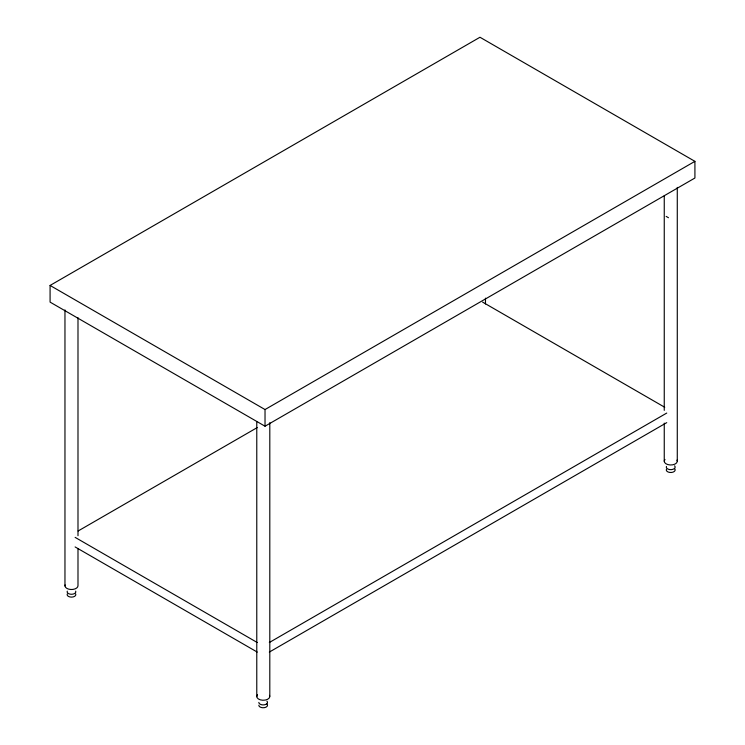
<?xml version="1.0" encoding="UTF-8"?>
<svg xmlns="http://www.w3.org/2000/svg" width="745" height="745" viewBox="0 0 745 745"><rect width="100%" height="100%" fill="white"/><g stroke="black" fill="none" stroke-linecap="round" stroke-linejoin="round"><path stroke-width="1.12" d="M50.083 285.447L479.976 37.25L694.917 161.348L694.917 178.018L265.024 426.215L50.083 302.116L50.083 285.447L265.024 409.545L694.917 161.348M78.141 530.98L257.23 427.583M269.317 642.516L666.738 413.065M269.317 652.089L666.738 422.638M666.16 216.395L668.461 217.726M482.602 302.107L664.726 407.264M75.124 537.368L257.249 642.516M75.124 546.942L257.249 652.089M677.279 187.395L677.279 461.071M664.251 195.833L664.251 410.365M664.251 423.113L664.251 461.388M485.479 298.149L485.479 303.951M269.802 422.657L269.802 696.324M265.024 409.545L265.024 426.215M256.774 421.81L256.774 696.64M77.992 317.715L77.992 535.72M77.992 548.478L77.992 585.589A6.519 3.762 0 0 1 70.905 589.5A6.519 3.762 0 0 1 65.122 584.927M64.964 309.911L64.964 585.905M75.673 591.13A4.34 2.505 0 0 1 71.483 594.277A4.34 2.505 0 0 1 67.283 591.13M75.673 593.961A4.34 2.505 0 0 1 71.483 597.118A4.34 2.505 0 0 1 67.283 593.961M266.924 701.157A4.34 2.505 0 0 1 264.289 704.826A4.34 2.505 0 0 1 258.822 702.405M266.924 703.988A4.34 2.505 0 0 1 264.289 707.666A4.34 2.505 0 0 1 258.822 705.245M674.579 468.652A4.442 2.561 0 0 1 671.31 472.479A4.442 2.561 0 0 1 666.44 469.276M674.579 465.821A4.442 2.561 0 0 1 671.31 469.639A4.442 2.561 0 0 1 666.44 466.435M676.982 460.103A6.519 3.762 0 0 1 670.183 464.973A6.519 3.762 0 0 1 664.987 459.479M269.504 695.355A6.519 3.762 0 0 1 262.706 700.235A6.519 3.762 0 0 1 257.509 694.74"/></g></svg>
